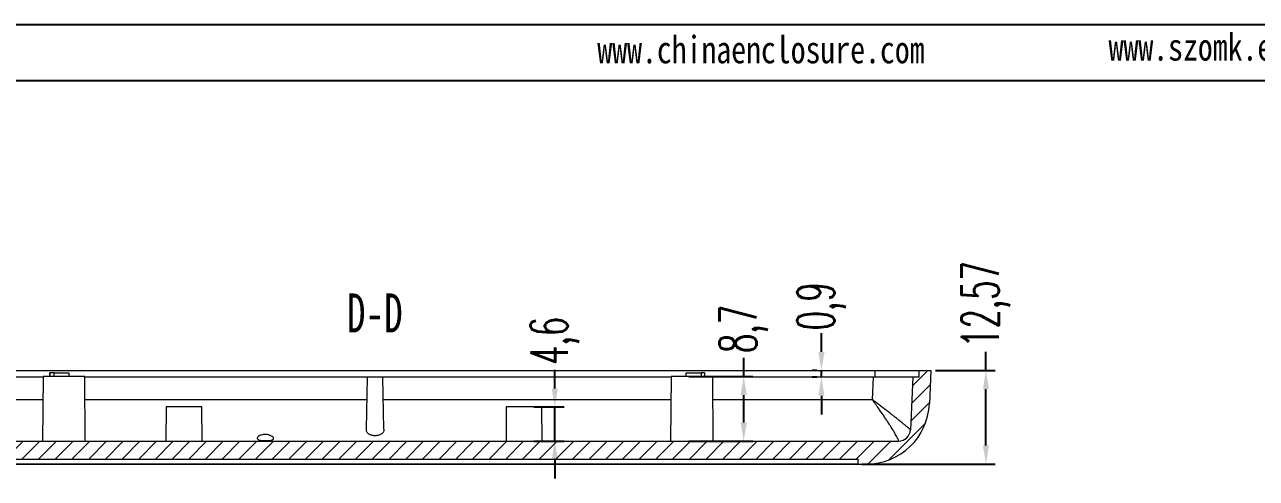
# Model space of a CAD drawing. Header units: inches. Extents: x 1568 to 2997, y 532 to 848.
# Drawn here: x 2213.1 to 2378.8, y 786.7 to 847.7 of the extents above; entities that cross this region are included whole.
import ezdxf

# ---------------------------------------------------------------- set-up
doc = ezdxf.new("R2010")
doc.units = ezdxf.units.IN
doc.layers.add('文字', color=81, linetype='Continuous')
doc.styles.add('SLDTEXTSTYLE2', font='TXT', dxfattribs={"width": 0.6, "bigfont": 'bigfont'})
doc.styles.add('SLDTEXTSTYLE3', font='TXT', dxfattribs={"width": 0.7})
doc.styles.add('宋体', font='', dxfattribs={"width": 0.8, "height": 3.5})
doc.styles.get('宋体').set_extended_font_data('SimSun')
doc.dimstyles.new('5', dxfattribs={"dimtxt": 5, "dimasz": 2.5, "dimexe": 1.25, "dimexo": 0.625, "dimtad": 0, "dimzin": 12, "dimtxsty": 'SLDTEXTSTYLE2', "dimcen": 2.5, "dimclrd": 3, "dimclre": 3, "dimclrt": 256, "dimadec": 0, "dimazin": 0, "dimtfac": 1, "dimtmove": 0, "dimatfit": 3, "dimfxl": 1, "dimarcsym": 0})

# ---------------------------------------------------------------- blocks, each defined once
blk = doc.blocks.new('*D129')
at = {"color": 3, "lineweight": -2}
for p, q in [((2342.42, 801.24), (2342.42, 803.74)), ((2335.63, 801.24), (2343.67, 801.24)), ((2342.42, 791.17), (2342.42, 798.74)), ((2325.74, 788.67), (2343.67, 788.67))]:
    blk.add_line(p, q, dxfattribs=at)
at = {"color": 3}
for points in [[(2342.01, 798.74), (2342.84, 798.74), (2342.42, 801.24)], [(2342.01, 791.17), (2342.84, 791.17), (2342.42, 788.67)]]:
    blk.add_solid(points, dxfattribs=at)
at = {"layer": 'Defpoints', "color": 0}
for p in [(2335.01, 801.24), (2342.42, 801.24), (2325.11, 788.67)]:
    blk.add_point(p, dxfattribs=at)
at = {"insert": (2342.42, 810.12), "char_height": 5, "attachment_point": 5, "rotation": 90, "style": 'SLDTEXTSTYLE2'}
blk.add_mtext('12,57', dxfattribs=at)
blk = doc.blocks.new('*D130')
at = {"color": 3, "lineweight": -2}
for p, q in [((2320.29, 803.74), (2320.29, 806.24)), ((2319.66, 801.24), (2319.04, 801.24)), ((2320.29, 800.34), (2320.29, 801.24)), ((2319.66, 800.34), (2319.04, 800.34)), ((2320.29, 797.84), (2320.29, 795.34))]:
    blk.add_line(p, q, dxfattribs=at)
at = {"color": 3}
for points in [[(2319.87, 803.74), (2320.7, 803.74), (2320.29, 801.24)], [(2319.87, 797.84), (2320.7, 797.84), (2320.29, 800.34)]]:
    blk.add_solid(points, dxfattribs=at)
at = {"layer": 'Defpoints', "color": 0}
for p in [(2320.29, 801.24), (2320.29, 801.24), (2320.29, 800.34)]:
    blk.add_point(p, dxfattribs=at)
at = {"insert": (2320.29, 809.87), "char_height": 5, "attachment_point": 5, "rotation": 90, "style": 'SLDTEXTSTYLE2'}
blk.add_mtext('{\\Ftxt,bigfont|c134;0},9', dxfattribs=at)
blk = doc.blocks.new('*D131')
at = {"color": 3, "lineweight": -2}
for p, q in [((2309.83, 800.44), (2309.83, 802.94)), ((2302.47, 800.44), (2311.08, 800.44)), ((2309.83, 794.24), (2309.83, 797.94)), ((2302.47, 791.74), (2311.08, 791.74))]:
    blk.add_line(p, q, dxfattribs=at)
at = {"color": 3}
for points in [[(2309.41, 797.94), (2310.25, 797.94), (2309.83, 800.44)], [(2309.41, 794.24), (2310.25, 794.24), (2309.83, 791.74)]]:
    blk.add_solid(points, dxfattribs=at)
at = {"layer": 'Defpoints', "color": 0}
for p in [(2301.84, 800.44), (2309.83, 800.44), (2301.84, 791.74)]:
    blk.add_point(p, dxfattribs=at)
at = {"insert": (2309.83, 806.82), "char_height": 5, "attachment_point": 5, "rotation": 90, "style": 'SLDTEXTSTYLE2'}
blk.add_mtext('8,7', dxfattribs=at)
blk = doc.blocks.new('*D132')
at = {"color": 3, "lineweight": -2}
for p, q in [((2284.41, 798.84), (2284.41, 801.34)), ((2281.58, 796.34), (2285.66, 796.34)), ((2284.41, 791.74), (2284.41, 796.34)), ((2281.58, 791.74), (2285.66, 791.74)), ((2284.41, 789.24), (2284.41, 786.74))]:
    blk.add_line(p, q, dxfattribs=at)
at = {"color": 3}
for points in [[(2283.99, 798.84), (2284.83, 798.84), (2284.41, 796.34)], [(2283.99, 789.24), (2284.83, 789.24), (2284.41, 791.74)]]:
    blk.add_solid(points, dxfattribs=at)
at = {"layer": 'Defpoints', "color": 0}
for p in [(2280.95, 796.34), (2284.41, 796.34), (2280.95, 791.74)]:
    blk.add_point(p, dxfattribs=at)
at = {"insert": (2284.41, 805.22), "char_height": 5, "attachment_point": 5, "rotation": 90, "style": 'SLDTEXTSTYLE2'}
blk.add_mtext('4,6', dxfattribs=at)

msp = doc.modelspace()

# ---------------------------------------------------------------- hatches: boundary and pattern name
at = {"linetype": 'Continuous', "lineweight": 0}
h = msp.add_hatch(dxfattribs=at)
h.set_pattern_fill('ANSI31', color=4, scale=0.5, style=0)
edge = h.paths.add_edge_path(flags=0)
edge.add_line((2194.808, 788.644), (2194.821, 789.344))
edge.add_line((2194.821, 789.344), (2325.221, 789.344))
edge.add_line((2325.221, 789.344), (2325.233, 788.644))
edge.add_line((2325.233, 788.644), (2326.321, 788.644))
edge.add_arc((2326.321, 797.144), 8.5, 270, 357.5)
edge.add_line((2334.813, 796.773), (2335.008, 801.244))
edge.add_line((2335.008, 801.244), (2333.406, 801.244))
edge.add_line((2333.406, 801.244), (2333.39, 800.344))
edge.add_line((2333.39, 800.344), (2332.567, 800.344))
edge.add_line((2332.567, 800.344), (2332.258, 793.274))
edge.add_arc((2330.66, 793.344), 1.6, 270, 357.5, ccw=False)
edge.add_line((2330.66, 791.744), (2194.608, 791.744))
edge.add_line((2194.608, 791.744), (2194.608, 792.344))
edge.add_line((2194.608, 792.344), (2192.358, 792.344))
edge.add_line((2192.358, 792.344), (2192.358, 791.394))
edge.add_line((2192.358, 791.394), (2190.558, 791.394))
edge.add_line((2190.558, 791.394), (2190.558, 792.344))
edge.add_line((2190.558, 792.344), (2189.754, 792.344))
edge.add_line((2189.754, 792.344), (2188.456, 790.988))
edge.add_line((2188.456, 790.988), (2188.471, 790.642))
edge.add_line((2188.471, 790.642), (2189.168, 790.104))
edge.add_arc((2193.447, 795.644), 7, 232.32028, 270.00304)
edge.add_line((2193.447, 788.644), (2194.808, 788.644))

# ---------------------------------------------------------------- linework, layer by layer
for p, q in [((2126.937, 847.734), (2573.801, 847.734)), ((2138.5, 840.211), (2566.278, 840.211))]:
    msp.add_line(p, q)
at = {"color": 7, "linetype": 'Continuous', "lineweight": 15}
for p, q in [((2216.474, 800.951), (2216.465, 800.444)), ((2217.045, 800.944), (2216.476, 800.944)), ((2217.036, 800.444), (2217.045, 800.944)), ((2217.045, 800.944), (2219.031, 800.944)), ((2219.031, 800.944), (2219.039, 800.444)), ((2302.092, 800.444), (2302.1, 800.944)), ((2302.1, 800.944), (2304.093, 800.944)), ((2304.093, 800.944), (2304.102, 800.444)), ((2304.557, 800.944), (2304.093, 800.944)), ((2304.556, 800.944), (2304.556, 800.951)), ((2327.463, 801.244), (2327.461, 800.344)), ((2333.406, 801.244), (2333.39, 800.344)), ((2333.406, 801.244), (2335.008, 801.244)), ((2335.008, 801.244), (2334.813, 796.773)), ((2215.558, 800.444), (2215.483, 791.744)), ((2221.158, 800.444), (2215.558, 800.444)), ((2221.234, 791.744), (2221.158, 800.444)), ((2259.066, 793.339), (2259.189, 800.344)), ((2261.289, 800.344), (2259.189, 800.344)), ((2261.411, 793.342), (2261.289, 800.344)), ((2300.058, 800.444), (2299.983, 791.744)), ((2305.658, 800.444), (2300.058, 800.444)), ((2305.734, 791.744), (2305.658, 800.444)), ((2327.159, 797.291), (2327.294, 800.344)), ((2332.567, 800.344), (2332.258, 793.274)), ((2333.39, 800.344), (2332.567, 800.344)), ((2232.137, 796.344), (2232.097, 791.744)), ((2236.937, 796.344), (2232.137, 796.344)), ((2236.977, 791.744), (2236.937, 796.344)), ((2277.887, 796.344), (2277.847, 791.744)), ((2282.687, 796.344), (2277.887, 796.344)), ((2282.727, 791.744), (2282.687, 796.344)), ((2194.608, 791.744), (2330.66, 791.744)), ((2194.821, 789.344), (2325.221, 789.344)), ((2325.233, 788.644), (2325.221, 789.344)), ((2325.233, 788.644), (2326.321, 788.644))]:
    msp.add_line(p, q, dxfattribs=at)
at = {"color": 8, "linetype": 'Continuous', "lineweight": 15}
for p, q in [((2216.466, 800.444), (2216.476, 800.944)), ((2304.557, 800.944), (2304.567, 800.444))]:
    msp.add_line(p, q, dxfattribs=at)
at = {"color": 7, "linetype": 'Continuous', "lineweight": 15}
for centre, radius, start, end in [((2326.321, 797.144), 8.5, 270, 357.5), ((2330.66, 793.344), 1.6, 270, 357.5), ((2330.66, 793.346), 1.6, 270.24578, 357.49119)]:
    msp.add_arc(centre, radius, start, end, dxfattribs=at)
for points, knots in [([(2194.609, 801.244), (2205.596, 801.244), (2216.644, 801.244), (2238.816, 801.244), (2249.937, 801.244), (2272.172, 801.244), (2283.291, 801.244), (2305.45, 801.244), (2316.491, 801.244), (2327.463, 801.244)], [0, 0, 0, 0, 0.25, 0.25, 0.5, 0.5, 0.75, 0.75, 1, 1, 1, 1]), ([(2327.463, 801.244), (2327.877, 801.244), (2328.28, 801.244), (2329.065, 801.244), (2329.448, 801.244), (2330.17, 801.244), (2330.51, 801.244), (2331.151, 801.244), (2331.452, 801.244), (2331.988, 801.244), (2332.226, 801.244), (2332.538, 801.244), (2332.635, 801.244), (2332.811, 801.244), (2332.89, 801.244), (2333.104, 801.244), (2333.212, 801.244), (2333.362, 801.244), (2333.402, 801.244), (2333.406, 801.244)], [0, 0, 0, 0, 0.125, 0.125, 0.25, 0.25, 0.375, 0.375, 0.5, 0.5, 0.625, 0.625, 0.6875, 0.6875, 0.75, 0.75, 0.875, 0.875, 1, 1, 1, 1]), ([(2215.558, 800.344), (2212.192, 800.344), (2205.191, 800.344), (2198.226, 800.344), (2194.608, 800.344)], [0, 0, 0, 0, 0.480677, 1, 1, 1, 1]), ([(2259.189, 800.344), (2257.127, 800.344), (2250.941, 800.344), (2241.034, 800.344), (2230.411, 800.344), (2223.924, 800.344), (2221.146, 800.344)], [0, 0, 0, 0, 0.1623448, 0.48706172, 0.78036821, 1, 1, 1, 1]), ([(2300.058, 800.344), (2298.877, 800.344), (2293.593, 800.344), (2284.489, 800.344), (2272.742, 800.344), (2265.107, 800.344), (2261.289, 800.344)], [0, 0, 0, 0, 0.09163572, 0.41021445, 0.70499384, 1, 1, 1, 1]), ([(2327.294, 800.344), (2323.529, 800.344), (2316.337, 800.344), (2309.105, 800.344), (2305.659, 800.344)], [0, 0, 0, 0, 0.5235003, 1, 1, 1, 1]), ([(2332.567, 800.344), (2332.567, 800.344), (2332.534, 800.344), (2332.406, 800.344), (2332.309, 800.344), (2332.053, 800.344), (2331.896, 800.344), (2331.526, 800.344), (2331.312, 800.344), (2330.831, 800.344), (2330.569, 800.344), (2330.145, 800.344), (2329.998, 800.344), (2329.693, 800.344), (2329.534, 800.344), (2329.051, 800.344), (2328.716, 800.344), (2328.023, 800.344), (2327.661, 800.344), (2327.294, 800.344)], [0, 0, 0, 0, 0.125, 0.125, 0.25, 0.25, 0.375, 0.375, 0.5, 0.5, 0.625, 0.625, 0.6875, 0.6875, 0.75, 0.75, 0.875, 0.875, 1, 1, 1, 1]), ([(2330.667, 791.746), (2330.67, 791.748), (2330.675, 791.753), (2330.678, 791.769), (2330.676, 791.792), (2330.669, 791.822), (2330.657, 791.859), (2330.631, 791.932), (2330.572, 792.063), (2330.426, 792.352), (2330.153, 792.841), (2329.788, 793.445), (2329.435, 793.997), (2329.165, 794.411), (2328.863, 794.864), (2328.549, 795.328), (2328.211, 795.819), (2327.907, 796.251), (2327.635, 796.631), (2327.399, 796.961), (2327.238, 797.181), (2327.159, 797.291)], [0, 0, 0, 0, 0.0203396, 0.040897, 0.0616712, 0.0826603, 0.1038623, 0.1252743, 0.1862955, 0.2500347, 0.3692162, 0.5000355, 0.5593669, 0.6245706, 0.6812276, 0.7496023, 0.8127181, 0.8749491, 0.9168028, 0.958504, 1, 1, 1, 1]), ([(2332.258, 793.276), (2332.257, 793.277), (2332.256, 793.28), (2332.244, 793.293), (2332.224, 793.311), (2332.197, 793.337), (2332.163, 793.368), (2332.121, 793.404), (2332.073, 793.446), (2332.019, 793.494), (2331.958, 793.546), (2331.891, 793.603), (2331.791, 793.688), (2331.611, 793.838), (2331.307, 794.086), (2330.962, 794.364), (2330.611, 794.643), (2330.281, 794.905), (2329.881, 795.219), (2329.462, 795.545), (2329.026, 795.881), (2328.576, 796.226), (2328.113, 796.577), (2327.641, 796.932), (2327.319, 797.172), (2327.159, 797.291)], [0, 0, 0, 0, 0.0230763, 0.0460796, 0.0690182, 0.0918962, 0.1147142, 0.1374699, 0.1601576, 0.1827693, 0.2052946, 0.2277212, 0.2500347, 0.2977712, 0.37534, 0.4602757, 0.5003934, 0.5638729, 0.6268395, 0.6894523, 0.7518252, 0.8140355, 0.8761281, 0.9381189, 1, 1, 1, 1]), ([(2246.576, 792.093), (2246.576, 792.042), (2246.549, 791.997), (2246.466, 791.942), (2246.432, 791.925), (2246.351, 791.896), (2246.303, 791.883), (2246.147, 791.851), (2246.019, 791.837), (2245.743, 791.819), (2245.592, 791.816), (2245.294, 791.819), (2245.146, 791.826), (2244.874, 791.851), (2244.754, 791.869), (2244.558, 791.922), (2244.483, 791.956), (2244.39, 792.04), (2244.37, 792.09), (2244.392, 792.252), (2244.512, 792.382), (2244.814, 792.538), (2244.935, 792.584), (2245.138, 792.629), (2245.211, 792.641), (2245.357, 792.654), (2245.431, 792.656), (2245.657, 792.647), (2245.804, 792.621), (2246.066, 792.543), (2246.182, 792.491), (2246.467, 792.323), (2246.576, 792.196), (2246.576, 792.093)], [0, 0, 0, 0, 0.0625, 0.0625, 0.09375, 0.09375, 0.125, 0.125, 0.1875, 0.1875, 0.25, 0.25, 0.3125, 0.3125, 0.375, 0.375, 0.4375, 0.4375, 0.5, 0.5, 0.625, 0.625, 0.6875, 0.6875, 0.71875, 0.71875, 0.75, 0.75, 0.8125, 0.8125, 0.875, 0.875, 1, 1, 1, 1]), ([(2261.411, 793.346), (2261.412, 793.225), (2261.394, 793.111), (2261.304, 792.9), (2261.233, 792.806), (2261.08, 792.685), (2261.022, 792.65), (2260.894, 792.588), (2260.823, 792.561), (2260.669, 792.518), (2260.589, 792.501), (2260.419, 792.479), (2260.331, 792.473), (2260.156, 792.473), (2260.068, 792.478), (2259.898, 792.499), (2259.817, 792.515), (2259.583, 792.579), (2259.452, 792.642), (2259.248, 792.8), (2259.175, 792.895), (2259.084, 793.106), (2259.065, 793.221), (2259.066, 793.343)], [0, 0, 0, 0, 0.125, 0.125, 0.25, 0.25, 0.3125, 0.3125, 0.375, 0.375, 0.4375, 0.4375, 0.5, 0.5, 0.5625, 0.5625, 0.625, 0.625, 0.75, 0.75, 0.875, 0.875, 1, 1, 1, 1]), ([(2194.808, 788.644), (2194.812, 788.644), (2194.815, 788.644), (2194.819, 788.644), (2205.607, 788.644), (2216.441, 788.644), (2232.764, 788.644), (2238.219, 788.644), (2249.126, 788.644), (2254.58, 788.644), (2262.764, 788.644), (2265.492, 788.644), (2270.949, 788.644), (2273.678, 788.644), (2281.863, 788.644), (2287.308, 788.644), (2303.613, 788.644), (2314.439, 788.644), (2325.223, 788.644), (2325.226, 788.644), (2325.229, 788.644), (2325.233, 788.644)], [0.00972593, 0.00972593, 0.00972593, 0.00972593, 0.00980392, 0.00980392, 0.00980392, 0.25490196, 0.25490196, 0.37745098, 0.37745098, 0.5, 0.5, 0.56127451, 0.56127451, 0.62254902, 0.62254902, 0.74509804, 0.74509804, 0.99019608, 0.99019608, 0.99019608, 0.99027388, 0.99027388, 0.99027388, 0.99027388]), ([(2325.114, 788.672), (2314.413, 788.672), (2303.646, 788.672), (2282.044, 788.672), (2271.206, 788.672), (2249.53, 788.672), (2238.691, 788.672), (2217.082, 788.672), (2206.31, 788.672), (2195.603, 788.672)], [0, 0, 0, 0, 0.25, 0.25, 0.5, 0.5, 0.75, 0.75, 1, 1, 1, 1])]:
    msp.add_open_spline(points, degree=3, knots=knots, dxfattribs=at)
at = {"color": 8, "linetype": 'Continuous', "lineweight": 15}
for points, knots in [([(2215.531, 797.291), (2212.162, 797.291), (2205.17, 797.291), (2198.213, 797.291), (2194.608, 797.291)], [0, 0, 0, 0, 0.4818733, 1, 1, 1, 1]), ([(2259.135, 797.292), (2255.734, 797.292), (2248.933, 797.291), (2238.741, 797.291), (2229.488, 797.291), (2223.645, 797.291), (2221.186, 797.291)], [0, 0, 0, 0, 0.2684485, 0.5368215, 0.805111, 1, 1, 1, 1]), ([(2300.031, 797.291), (2297.458, 797.291), (2291.456, 797.291), (2282, 797.291), (2271.674, 797.291), (2264.786, 797.292), (2261.342, 797.292)], [0, 0, 0, 0, 0.2000473, 0.4667511, 0.7334044, 1, 1, 1, 1]), ([(2327.159, 797.291), (2323.43, 797.291), (2316.292, 797.291), (2309.115, 797.291), (2305.686, 797.291)], [0, 0, 0, 0, 0.5222999, 1, 1, 1, 1])]:
    msp.add_open_spline(points, degree=3, knots=knots, dxfattribs=at)

# ---------------------------------------------------------------- texts
at = {"color": 0, "linetype": 'Continuous', "lineweight": 0, "insert": (2260.196, 811.604), "char_height": 5.25, "attachment_point": 2, "style": 'SLDTEXTSTYLE3'}
msp.add_mtext('D-D', dxfattribs=at)
at = {"layer": '文字', "color": 0, "char_height": 3.67789, "width": 64.61702, "attachment_point": 1, "style": '宋体'}
for s, insert in [('www.chinaenclosure.com', (2290.136, 846.217)), ('www.szomk.en.alibaba.com', (2358.928, 846.582))]:
    msp.add_mtext(s, dxfattribs=dict(at, insert=insert))

# ---------------------------------------------------------------- dimensions: what is measured, and where the dimension line sits
for base, p1, p2, picture, middle in [((2342.422, 801.244), (2325.114, 788.672), (2335.008, 801.244), '*D129', (2342.422, 810.119)), ((2284.41, 796.344), (2280.951, 791.744), (2280.951, 796.344), '*D132', (2284.41, 805.219))]:
    dim = msp.add_linear_dim(base=base, p1=p1, p2=p2, angle=90, dimstyle='5')
    dim.commit()
    dim.dimension.update_dxf_attribs({"geometry": picture, "text_midpoint": middle})
dim = msp.add_linear_dim(base=(2320.285, 801.244), p1=(2320.285, 800.344), p2=(2320.285, 801.244), angle=90, text='{\\Ftxt,bigfont|c134;0}<>', dimstyle='5')
dim.commit()
dim.dimension.update_dxf_attribs({"geometry": '*D130', "text_midpoint": (2320.285, 809.869)})
dim = msp.add_linear_dim(base=(2309.829, 800.444), p1=(2301.845, 791.744), p2=(2301.845, 800.444), angle=90, dimstyle='5')
dim.commit()
dim.dimension.update_dxf_attribs({"geometry": '*D131', "text_midpoint": (2309.829, 806.819), "dimtype": 160})

doc.saveas('drawing.dxf')
